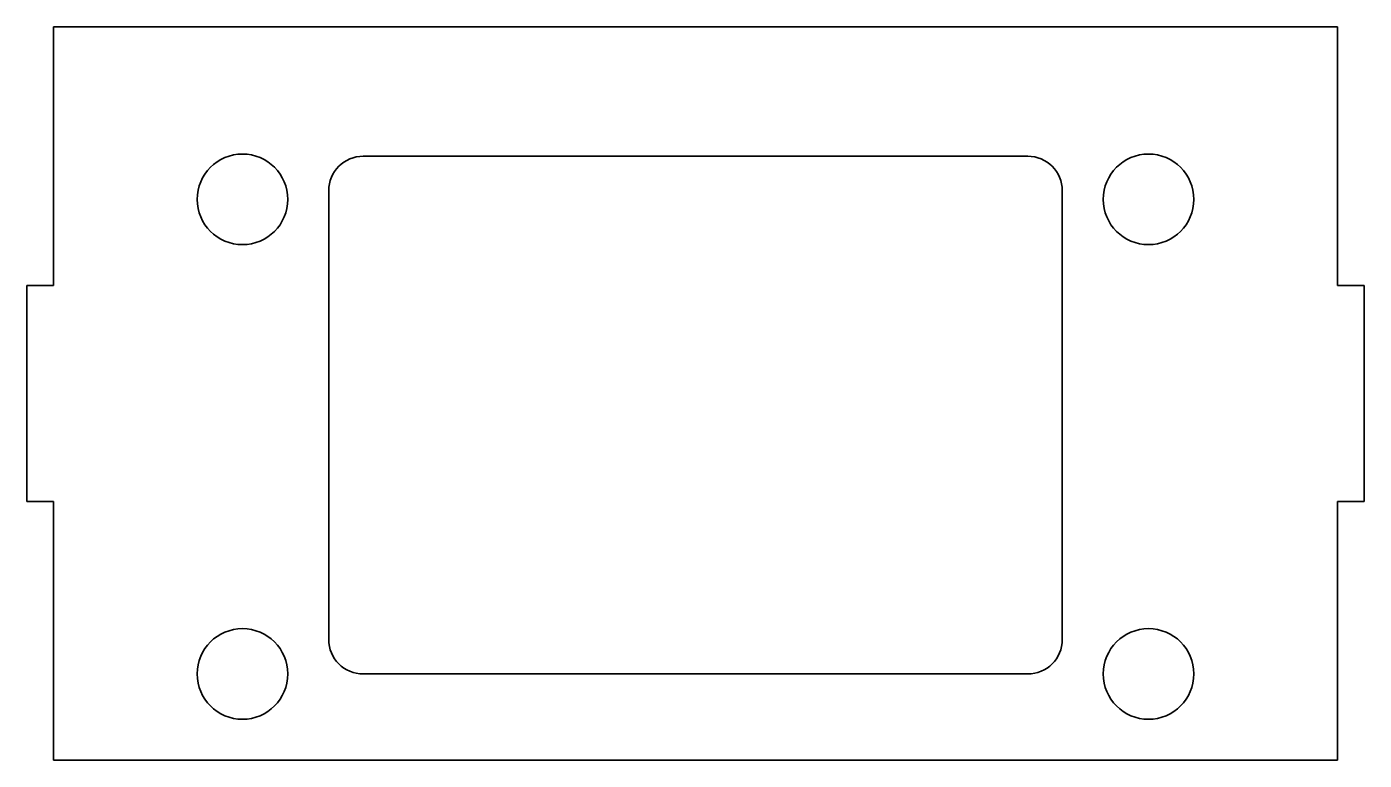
# Model space of a CAD drawing. Header units: millimetres. Extents: x 0 to 155, y 0 to 85.
import ezdxf

# ---------------------------------------------------------------- set-up
doc = ezdxf.new("R2010")
doc.units = ezdxf.units.MM
doc.layers.add('SIMUMAK Visible (ISO)', color=7, linetype='Continuous', lineweight=35)

# ---------------------------------------------------------------- blocks, each defined once
blk = doc.blocks.new('CD-IND-30-PEAN-02_Sheet_5_CD-IND-30-PEAN-02')
at = {"layer": 'SIMUMAK Visible (ISO)'}
for p, q in [((-74.4, 42.5), (74.4, 42.5)), ((-74.4, 42.5), (-74.4, 12.5)), ((74.4, 12.5), (74.4, 42.5)), ((-38.5, 27.5), (38.5, 27.5)), ((-42.5, -28.5), (-42.5, 23.5)), ((42.5, 23.5), (42.5, -28.5)), ((-77.5, -12.5), (-77.5, 12.5)), ((-74.4, 12.5), (-77.5, 12.5)), ((77.5, 12.5), (74.4, 12.5)), ((77.5, 12.5), (77.5, -12.5)), ((-77.5, -12.5), (-74.4, -12.5)), ((-74.4, -12.5), (-74.4, -42.5)), ((74.4, -42.5), (74.4, -12.5)), ((74.4, -12.5), (77.5, -12.5)), ((38.5, -32.5), (-38.5, -32.5)), ((74.4, -42.5), (-74.4, -42.5))]:
    blk.add_line(p, q, dxfattribs=at)
for centre in [(-52.5, 22.5), (52.5, 22.5), (-52.5, -32.5), (52.5, -32.5)]:
    blk.add_circle(centre, 5.25, dxfattribs=at)
at = {"layer": 'SIMUMAK Visible (ISO)', "extrusion": (0, 0, -1)}
for centre, start, end in [((38.5, 23.5), 360, 90), ((-38.5, 23.5), 90, 180), ((38.5, -28.5), 270, 360), ((-38.5, -28.5), 180, 270)]:
    blk.add_arc(centre, 4, start, end, dxfattribs=at)

msp = doc.modelspace()

# ---------------------------------------------------------------- block references
msp.add_blockref('CD-IND-30-PEAN-02_Sheet_5_CD-IND-30-PEAN-02', (77.5, 42.5))

doc.saveas('drawing.dxf')
